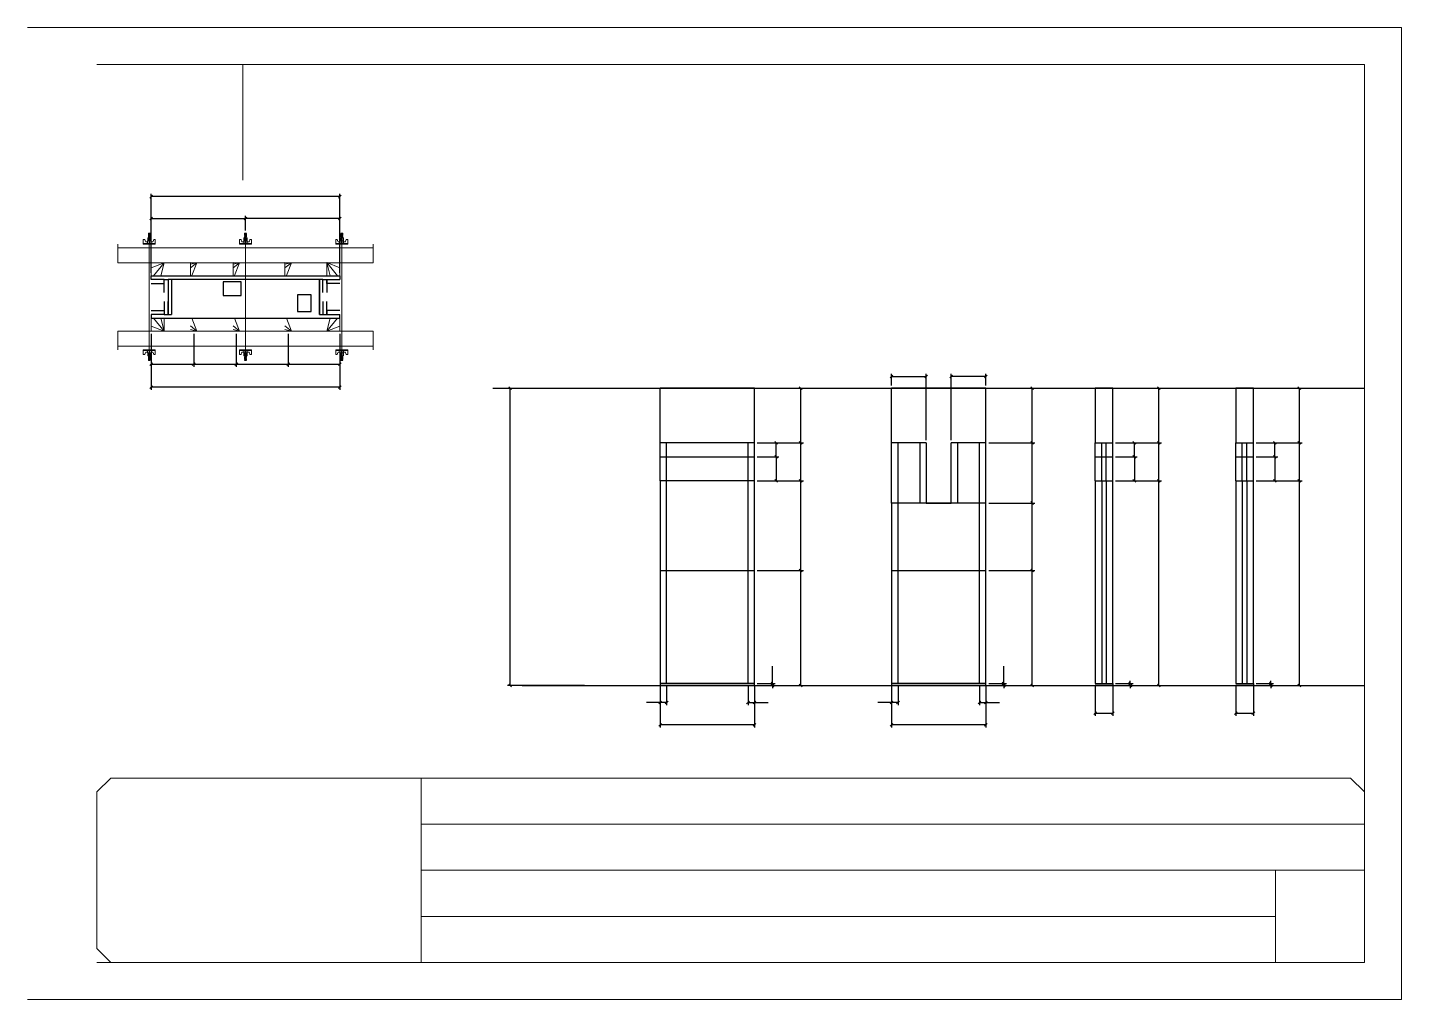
# Model space of a CAD drawing. Header units: metres. Extents: x 5926 to 8996, y 9551 to 10601.
# Drawn here: x 7511 to 8996, y 9551 to 10601 of the extents above; entities that cross this region are included whole.
import ezdxf

# ---------------------------------------------------------------- set-up
doc = ezdxf.new("R2010")
doc.units = ezdxf.units.M
for name, color, linetype in [('CHAPA', 7, 'Continuous'), ('COTA', 7, 'Continuous'), ('Hachura', 7, 'Continuous'), ('Madeira', 7, 'Continuous'), ('NIVEL 2° PAV.', 7, 'Continuous'), ('Nível', 7, 'Continuous'), ('Painéis', 7, 'Continuous'), ('Perfil Metálico', 7, 'Continuous'), ('SARR_2.2x7', 7, 'Continuous'), ('SARRAFO', 7, 'Continuous'), ('SARRAFO DE PRESSAO', 7, 'Continuous'), ('Texto Seção', 7, 'Continuous')]:
    doc.layers.add(name, color=color, linetype=linetype)

msp = doc.modelspace()

# ---------------------------------------------------------------- linework, layer by layer
at = {"layer": 'CHAPA', "color": 1, "lineweight": 25}
for points in [[(7644.9, 10329.3), (7644.9, 10333.3), (7848.9, 10333.3), (7848.9, 10329.3)], [(7644.9, 10329.3), (7644.9, 10333.3), (7848.9, 10333.3), (7848.9, 10329.3)], [(7666.9, 10329.3), (7663.3, 10329.3), (7663.3, 10291.3), (7666.9, 10291.3)], [(7666.9, 10329.3), (7663.3, 10329.3), (7663.3, 10291.3), (7666.9, 10291.3)], [(7830.5, 10329.3), (7826.9, 10329.3), (7826.9, 10291.3), (7830.5, 10291.3)], [(7830.5, 10329.3), (7826.9, 10329.3), (7826.9, 10291.3), (7830.5, 10291.3)], [(7644.9, 10291.3), (7644.9, 10287.3), (7848.9, 10287.3), (7848.9, 10291.3)], [(7644.9, 10291.3), (7644.9, 10287.3), (7848.9, 10287.3), (7848.9, 10291.3)]]:
    msp.add_lwpolyline(points, dxfattribs=at)
at = {"layer": 'COTA', "color": 0, "lineweight": 25}
for p, q in [((7646.4, 10420.2), (7643.4, 10417.2)), ((7847.4, 10417.2), (7850.4, 10420.2)), ((7646.4, 10396.6), (7643.4, 10393.6)), ((7748.4, 10396.6), (7745.4, 10393.6)), ((7745.4, 10393.6), (7748.4, 10396.6)), ((7847.4, 10393.6), (7850.4, 10396.6)), ((7646.4, 10239.2), (7643.4, 10236.2)), ((7689.4, 10236.2), (7692.4, 10239.2)), ((7692.4, 10239.2), (7689.4, 10236.2)), ((7735.4, 10236.2), (7738.4, 10239.2)), ((7738.4, 10239.2), (7735.4, 10236.2)), ((7791.4, 10236.2), (7794.4, 10239.2)), ((7794.4, 10239.2), (7791.4, 10236.2)), ((7847.4, 10236.2), (7850.4, 10239.2)), ((7646.4, 10214.3), (7643.4, 10211.3)), ((7847.4, 10211.3), (7850.4, 10214.3)), ((8348.4, 10210.2), (8345.4, 10213.2)), ((8598.5, 10210.2), (8595.5, 10213.2)), ((8735.4, 10210.2), (8732.4, 10213.2)), ((8887.3, 10210.2), (8884.3, 10213.2)), ((8345.4, 10154.2), (8348.4, 10151.2)), ((8595.5, 10154.2), (8598.5, 10151.2)), ((8732.4, 10154.2), (8735.4, 10151.2)), ((8884.3, 10154.2), (8887.3, 10151.2)), ((8348.4, 10110.2), (8345.4, 10113.2)), ((8735.4, 10110.2), (8732.4, 10113.2)), ((8887.3, 10110.2), (8884.3, 10113.2)), ((8598.5, 10086.2), (8595.5, 10089.2)), ((8345.4, 10016.2), (8348.4, 10013.2)), ((8348.4, 10013.2), (8345.4, 10016.2)), ((8595.5, 10016.2), (8598.5, 10013.2)), ((8598.5, 10013.2), (8595.5, 10016.2)), ((8314.8, 9894.2), (8317.8, 9891.2)), ((8317.8, 9889.2), (8314.8, 9892.2)), ((8345.4, 9892.2), (8348.4, 9889.2)), ((8564.8, 9894.2), (8567.8, 9891.2)), ((8567.8, 9889.2), (8564.8, 9892.2)), ((8595.5, 9892.2), (8598.5, 9889.2)), ((8701.6, 9894.2), (8704.6, 9891.2)), ((8704.6, 9889.2), (8701.6, 9892.2)), ((8732.4, 9892.2), (8735.4, 9889.2)), ((8853.5, 9894.2), (8856.5, 9891.2)), ((8856.5, 9889.2), (8853.5, 9892.2)), ((8884.3, 9892.2), (8887.3, 9889.2)), ((8196.5, 9873.7), (8193.5, 9870.7)), ((8200.5, 9870.7), (8203.5, 9873.7)), ((8291.5, 9873.7), (8288.5, 9870.7)), ((8295.5, 9870.7), (8298.5, 9873.7)), ((8446.6, 9873.7), (8443.6, 9870.7)), ((8450.6, 9870.7), (8453.6, 9873.7)), ((8541.6, 9873.7), (8538.6, 9870.7)), ((8545.6, 9870.7), (8548.6, 9873.7)), ((8666.7, 9862.3), (8663.7, 9859.3)), ((8682.7, 9859.3), (8685.7, 9862.3)), ((8818.6, 9862.3), (8815.6, 9859.3)), ((8834.6, 9859.3), (8837.6, 9862.3)), ((8196.5, 9849.6), (8193.5, 9846.6)), ((8295.5, 9846.6), (8298.5, 9849.6)), ((8446.6, 9849.6), (8443.6, 9846.6)), ((8545.6, 9846.6), (8548.6, 9849.6))]:
    msp.add_line(p, q, dxfattribs=at)
at = {"layer": 'COTA', "color": 241, "lineweight": 25}
for p, q in [((7644.9, 10336.3), (7644.9, 10421.7)), ((7848.9, 10418.7), (7644.9, 10418.7)), ((7848.9, 10336.3), (7848.9, 10421.7)), ((7644.9, 10370.3), (7644.9, 10398.1)), ((7644.9, 10395.1), (7746.9, 10395.1)), ((7746.9, 10382.1), (7746.9, 10398.1)), ((7746.9, 10382.1), (7746.9, 10398.1)), ((7848.9, 10395.1), (7746.9, 10395.1)), ((7848.9, 10370.3), (7848.9, 10398.1)), ((7644.9, 10270.3), (7644.9, 10209.8)), ((7644.9, 10270.3), (7644.9, 10234.7)), ((7690.9, 10270.3), (7690.9, 10234.7)), ((7690.9, 10270.3), (7690.9, 10234.7)), ((7736.9, 10270.3), (7736.9, 10234.7)), ((7736.9, 10270.3), (7736.9, 10234.7)), ((7792.9, 10270.3), (7792.9, 10234.7)), ((7792.9, 10270.3), (7792.9, 10234.7)), ((7848.9, 10270.3), (7848.9, 10209.8)), ((7848.9, 10270.3), (7848.9, 10234.7)), ((7644.9, 10237.7), (7690.9, 10237.7)), ((7690.9, 10237.7), (7736.9, 10237.7)), ((7736.9, 10237.7), (7792.9, 10237.7)), ((7792.9, 10237.7), (7848.9, 10237.7)), ((7848.9, 10212.8), (7644.9, 10212.8)), ((8297, 10211.7), (8195, 10211.7)), ((8195, 10111.7), (8195, 10211.7)), ((8297, 10111.7), (8297, 10211.7)), ((8547.1, 10211.7), (8445.1, 10211.7)), ((8445.1, 10152.7), (8445.1, 10211.7)), ((8547.1, 10152.7), (8547.1, 10211.7))]:
    msp.add_line(p, q, dxfattribs=at)
at = {"layer": 'COTA', "color": 180, "lineweight": 25}
for p, q in [((7742, 10326.8), (7722.7, 10326.8)), ((7722.7, 10326.8), (7722.7, 10311.8)), ((7742, 10311.8), (7742, 10326.8)), ((7722.7, 10311.8), (7742, 10311.8)), ((7817.9, 10312.5), (7802.9, 10312.5)), ((7802.9, 10312.5), (7802.9, 10294.5)), ((7817.9, 10294.5), (7817.9, 10312.5)), ((7802.9, 10294.5), (7817.9, 10294.5))]:
    msp.add_line(p, q, dxfattribs=at)
at = {"layer": 'COTA', "color": 4, "lineweight": 25}
for p, q in [((8300, 10211.7), (8349.9, 10211.7)), ((8346.9, 10152.7), (8346.9, 10211.7)), ((8550.1, 10211.7), (8600, 10211.7)), ((8597, 10152.7), (8597, 10211.7)), ((8687.2, 10211.7), (8736.9, 10211.7)), ((8733.9, 10152.7), (8733.9, 10211.7)), ((8839.1, 10211.7), (8888.8, 10211.7)), ((8885.8, 10152.7), (8885.8, 10211.7)), ((8300, 10152.7), (8349.9, 10152.7)), ((8550.1, 10152.7), (8600, 10152.7)), ((8687.2, 10152.7), (8736.9, 10152.7)), ((8839.1, 10152.7), (8888.8, 10152.7)), ((8300, 10111.7), (8349.9, 10111.7)), ((8346.9, 10014.7), (8346.9, 10111.7)), ((8687.2, 10111.7), (8736.9, 10111.7)), ((8733.9, 9890.7), (8733.9, 10111.7)), ((8839.1, 10111.7), (8888.8, 10111.7)), ((8885.8, 9890.7), (8885.8, 10111.7)), ((8550.1, 10087.7), (8600, 10087.7)), ((8597, 10014.7), (8597, 10087.7)), ((8300, 10014.7), (8349.9, 10014.7)), ((8300, 10014.7), (8349.9, 10014.7)), ((8346.9, 9890.7), (8346.9, 10014.7)), ((8550.1, 10014.7), (8600, 10014.7)), ((8550.1, 10014.7), (8600, 10014.7)), ((8597, 9890.7), (8597, 10014.7)), ((8316.3, 9892.7), (8316.3, 9911.5)), ((8566.3, 9892.7), (8566.3, 9911.5)), ((8300, 9892.7), (8319.3, 9892.7)), ((8300, 9890.7), (8319.3, 9890.7)), ((8300, 9890.7), (8349.9, 9890.7)), ((8316.3, 9890.7), (8316.3, 9892.7)), ((8316.3, 9890.7), (8316.3, 9887.7)), ((8550.1, 9892.7), (8569.3, 9892.7)), ((8550.1, 9890.7), (8569.3, 9890.7)), ((8550.1, 9890.7), (8600, 9890.7)), ((8566.3, 9890.7), (8566.3, 9892.7)), ((8566.3, 9890.7), (8566.3, 9887.7)), ((8687.2, 9892.7), (8706.1, 9892.7)), ((8687.2, 9890.7), (8706.1, 9890.7)), ((8687.2, 9890.7), (8736.9, 9890.7)), ((8703.1, 9892.7), (8703.1, 9895.7)), ((8703.1, 9890.7), (8703.1, 9892.7)), ((8703.1, 9890.7), (8703.1, 9887.7)), ((8839.1, 9892.7), (8858, 9892.7)), ((8839.1, 9890.7), (8858, 9890.7)), ((8839.1, 9890.7), (8888.8, 9890.7)), ((8855, 9892.7), (8855, 9895.7)), ((8855, 9890.7), (8855, 9892.7)), ((8855, 9890.7), (8855, 9887.7)), ((8195, 9889.7), (8195, 9845.1)), ((8195, 9887.7), (8195, 9869.2)), ((8202, 9889.7), (8202, 9869.2)), ((8290, 9889.7), (8290, 9869.2)), ((8297, 9889.7), (8297, 9845.1)), ((8297, 9887.7), (8297, 9869.2)), ((8445.1, 9889.7), (8445.1, 9845.1)), ((8445.1, 9887.7), (8445.1, 9869.2)), ((8452.1, 9889.7), (8452.1, 9869.2)), ((8540.1, 9889.7), (8540.1, 9869.2)), ((8547.1, 9889.7), (8547.1, 9845.1)), ((8547.1, 9887.7), (8547.1, 9869.2)), ((8665.2, 9889.7), (8665.2, 9857.8)), ((8684.2, 9889.7), (8684.2, 9857.8)), ((8817.1, 9889.7), (8817.1, 9857.8)), ((8836.1, 9889.7), (8836.1, 9857.8)), ((8195, 9872.2), (8180.3, 9872.2)), ((8202, 9872.2), (8195, 9872.2)), ((8290, 9872.2), (8297, 9872.2)), ((8297, 9872.2), (8311.8, 9872.2)), ((8445.1, 9872.2), (8430.3, 9872.2)), ((8452.1, 9872.2), (8445.1, 9872.2)), ((8540.1, 9872.2), (8547.1, 9872.2)), ((8547.1, 9872.2), (8561.8, 9872.2)), ((8665.2, 9860.8), (8684.2, 9860.8)), ((8817.1, 9860.8), (8836.1, 9860.8)), ((8297, 9848.1), (8195, 9848.1)), ((8547.1, 9848.1), (8445.1, 9848.1))]:
    msp.add_line(p, q, dxfattribs=at)
at = {"layer": 'COTA', "color": 241, "lineweight": 25}
for points in [[(8684.2, 10152.7), (8684.2, 10211.7), (8665.2, 10211.7), (8665.2, 10152.7)], [(8836.1, 10152.7), (8836.1, 10211.7), (8817.1, 10211.7), (8817.1, 10152.7)]]:
    msp.add_lwpolyline(points, dxfattribs=at)
at = {"layer": 'Hachura', "color": 0, "lineweight": 9}
for p, q in [((7636.4, 10367.3), (7636.4, 10372.5)), ((7636.4, 10372.5), (7638.1, 10372.5)), ((7636.4, 10368.2), (7649.3, 10368.2)), ((7636.4, 10368.2), (7641.6, 10368.2)), ((7649.3, 10367.3), (7636.4, 10367.3)), ((7636.6, 10368.3), (7636.6, 10367.3)), ((7636.8, 10368.3), (7636.8, 10367.3)), ((7637.1, 10368.3), (7637.1, 10367.3)), ((7637.6, 10368.3), (7637.6, 10367.3)), ((7638.1, 10372.5), (7638.7, 10370.3)), ((7638.4, 10368.3), (7638.4, 10367.3)), ((7639, 10370), (7641, 10370)), ((7639.9, 10368.3), (7639.9, 10367.3)), ((7648.4, 10367.3), (7640.6, 10367.3)), ((7641, 10370.8), (7644.8, 10370.8)), ((7641, 10368.2), (7641, 10370.8)), ((7642.9, 10368.2), (7641, 10368.2)), ((7644.6, 10374), (7641.2, 10374)), ((7644.6, 10374), (7641.2, 10374)), ((7641.2, 10374), (7641.2, 10370.8)), ((7641.6, 10368.2), (7642.2, 10368.2)), ((7641.8, 10378.4), (7644, 10377.3)), ((7643.9, 10377.1), (7641.8, 10378.2)), ((7641.8, 10377.2), (7644, 10376.2)), ((7643.9, 10375.9), (7641.8, 10377)), ((7641.8, 10376.1), (7644, 10375)), ((7643.9, 10374.8), (7641.8, 10375.8)), ((7643, 10374), (7641.8, 10374.7)), ((7641.9, 10378.8), (7642.2, 10379.1)), ((7641.9, 10378.5), (7641.9, 10378.8)), ((7643.8, 10378.8), (7641.9, 10378.8)), ((7641.9, 10378.5), (7643.8, 10377.5)), ((7641.9, 10378.5), (7643.8, 10377.5)), ((7641.9, 10377.3), (7641.9, 10378)), ((7643.8, 10377), (7641.9, 10378)), ((7641.9, 10377.3), (7643.8, 10376.4)), ((7641.9, 10376.2), (7641.9, 10376.8)), ((7643.8, 10375.8), (7641.9, 10376.8)), ((7641.9, 10376.6), (7641.9, 10376.8)), ((7641.9, 10376.2), (7643.8, 10375.2)), ((7641.9, 10375), (7641.9, 10375.7)), ((7643.8, 10374.7), (7641.9, 10375.7)), ((7641.9, 10375), (7643.8, 10374)), ((7642.8, 10374), (7641.9, 10374.5)), ((7641.9, 10374), (7641.9, 10374.5)), ((7641.9, 10367.9), (7641.9, 10368.1)), ((7641.9, 10367.5), (7641.9, 10367.9)), ((7642.2, 10379.1), (7643.5, 10379.1)), ((7642.2, 10374), (7642.2, 10370.8)), ((7643.8, 10378.2), (7642.5, 10378.8)), ((7642.6, 10368.2), (7642.6, 10370.2)), ((7643.9, 10378.3), (7642.8, 10378.8)), ((7642.9, 10368.2), (7642.9, 10367.3)), ((7643.1, 10370.2), (7643.1, 10368.2)), ((7643.3, 10378.8), (7644, 10378.5)), ((7643.8, 10378.8), (7643.5, 10379.1)), ((7643.5, 10378.8), (7643.8, 10378.7)), ((7643.8, 10378.2), (7643.8, 10377.5)), ((7643.8, 10376.4), (7643.8, 10377)), ((7643.8, 10375.6), (7643.8, 10375.8)), ((7643.8, 10375.6), (7643.8, 10375.2)), ((7643.8, 10374.7), (7643.8, 10374)), ((7643.8, 10374), (7643.8, 10370.8)), ((7643.9, 10368.1), (7643.9, 10367.7)), ((7644.6, 10370.8), (7644.6, 10374)), ((7644.8, 10370.8), (7644.6, 10370.8)), ((7644.8, 10370.8), (7644.6, 10370.8)), ((7644.8, 10370.8), (7644.8, 10368.2)), ((7646.8, 10370), (7644.8, 10370)), ((7645.9, 10368.3), (7645.9, 10367.3)), ((7647.7, 10372.5), (7647.1, 10370.3)), ((7647.4, 10368.3), (7647.4, 10367.3)), ((7649.3, 10372.5), (7647.7, 10372.5)), ((7648.2, 10368.3), (7648.2, 10367.3)), ((7648.7, 10368.3), (7648.7, 10367.3)), ((7649, 10368.3), (7649, 10367.3)), ((7649.2, 10368.3), (7649.2, 10367.3)), ((7649.3, 10368.2), (7649.3, 10372.5)), ((7649.3, 10368.2), (7649.3, 10367.3)), ((7740.4, 10367.3), (7740.4, 10372.5)), ((7740.4, 10372.5), (7742.1, 10372.5)), ((7740.4, 10368.2), (7753.3, 10368.2)), ((7740.4, 10368.2), (7745.6, 10368.2)), ((7753.3, 10367.3), (7740.4, 10367.3)), ((7740.6, 10368.3), (7740.6, 10367.3)), ((7740.8, 10368.3), (7740.8, 10367.3)), ((7741.1, 10368.3), (7741.1, 10367.3)), ((7741.6, 10368.3), (7741.6, 10367.3)), ((7742.1, 10372.5), (7742.7, 10370.3)), ((7742.4, 10368.3), (7742.4, 10367.3)), ((7743, 10370), (7745, 10370)), ((7743.9, 10368.3), (7743.9, 10367.3)), ((7752.4, 10367.3), (7744.6, 10367.3)), ((7745, 10370.8), (7748.8, 10370.8)), ((7745, 10368.2), (7745, 10370.8)), ((7746.9, 10368.2), (7745, 10368.2)), ((7748.6, 10374), (7745.2, 10374)), ((7748.6, 10374), (7745.2, 10374)), ((7745.2, 10374), (7745.2, 10370.8)), ((7745.6, 10368.2), (7746.2, 10368.2)), ((7745.8, 10378.4), (7748, 10377.3)), ((7747.9, 10377.1), (7745.8, 10378.2)), ((7745.8, 10377.2), (7748, 10376.2)), ((7747.9, 10375.9), (7745.8, 10377)), ((7745.8, 10376.1), (7748, 10375)), ((7747.9, 10374.8), (7745.8, 10375.8)), ((7747, 10374), (7745.8, 10374.7)), ((7745.9, 10378.8), (7746.2, 10379.1)), ((7745.9, 10378.5), (7745.9, 10378.8)), ((7747.8, 10378.8), (7745.9, 10378.8)), ((7745.9, 10378.5), (7747.8, 10377.5)), ((7745.9, 10378.5), (7747.8, 10377.5)), ((7745.9, 10377.3), (7745.9, 10378)), ((7747.8, 10377), (7745.9, 10378)), ((7745.9, 10377.3), (7747.8, 10376.4)), ((7745.9, 10376.2), (7745.9, 10376.8)), ((7747.8, 10375.8), (7745.9, 10376.8)), ((7745.9, 10376.6), (7745.9, 10376.8)), ((7745.9, 10376.2), (7747.8, 10375.2)), ((7745.9, 10375), (7745.9, 10375.7)), ((7747.8, 10374.7), (7745.9, 10375.7)), ((7745.9, 10375), (7747.8, 10374)), ((7746.8, 10374), (7745.9, 10374.5)), ((7745.9, 10374), (7745.9, 10374.5)), ((7745.9, 10367.9), (7745.9, 10368.1)), ((7745.9, 10367.5), (7745.9, 10367.9)), ((7746.2, 10379.1), (7747.5, 10379.1)), ((7746.2, 10374), (7746.2, 10370.8)), ((7747.8, 10378.2), (7746.5, 10378.8)), ((7746.6, 10368.2), (7746.6, 10370.2)), ((7747.9, 10378.3), (7746.8, 10378.8)), ((7746.9, 10368.2), (7746.9, 10367.3)), ((7747.1, 10370.2), (7747.1, 10368.2)), ((7747.3, 10378.8), (7748, 10378.5)), ((7747.8, 10378.8), (7747.5, 10379.1)), ((7747.5, 10378.8), (7747.8, 10378.7)), ((7747.8, 10378.2), (7747.8, 10377.5)), ((7747.8, 10376.4), (7747.8, 10377)), ((7747.8, 10375.6), (7747.8, 10375.8)), ((7747.8, 10375.6), (7747.8, 10375.2)), ((7747.8, 10374.7), (7747.8, 10374)), ((7747.8, 10374), (7747.8, 10370.8)), ((7747.9, 10368.1), (7747.9, 10367.7)), ((7748.6, 10370.8), (7748.6, 10374)), ((7748.8, 10370.8), (7748.6, 10370.8)), ((7748.8, 10370.8), (7748.6, 10370.8)), ((7748.8, 10370.8), (7748.8, 10368.2)), ((7750.8, 10370), (7748.8, 10370)), ((7749.9, 10368.3), (7749.9, 10367.3)), ((7751.7, 10372.5), (7751.1, 10370.3)), ((7751.4, 10368.3), (7751.4, 10367.3)), ((7753.3, 10372.5), (7751.7, 10372.5)), ((7752.2, 10368.3), (7752.2, 10367.3)), ((7752.7, 10368.3), (7752.7, 10367.3)), ((7753, 10368.3), (7753, 10367.3)), ((7753.2, 10368.3), (7753.2, 10367.3)), ((7753.3, 10368.2), (7753.3, 10372.5)), ((7753.3, 10368.2), (7753.3, 10367.3)), ((7844.4, 10368.2), (7844.4, 10372.5)), ((7844.4, 10372.5), (7846.1, 10372.5)), ((7857.3, 10368.2), (7844.4, 10368.2)), ((7844.4, 10368.2), (7844.4, 10367.3)), ((7844.4, 10367.3), (7857.3, 10367.3)), ((7844.6, 10368.3), (7844.6, 10367.3)), ((7844.8, 10368.3), (7844.8, 10367.3)), ((7845.1, 10368.3), (7845.1, 10367.3)), ((7845.4, 10367.3), (7853.2, 10367.3)), ((7845.6, 10368.3), (7845.6, 10367.3)), ((7846.1, 10372.5), (7846.7, 10370.3)), ((7846.4, 10368.3), (7846.4, 10367.3)), ((7847, 10370), (7849, 10370)), ((7847.9, 10368.3), (7847.9, 10367.3)), ((7852.8, 10370.8), (7849, 10370.8)), ((7849, 10370.8), (7849, 10368.2)), ((7849, 10370.8), (7849.2, 10370.8)), ((7849, 10370.8), (7849.2, 10370.8)), ((7849.2, 10374), (7852.6, 10374)), ((7849.2, 10374), (7852.6, 10374)), ((7849.2, 10370.8), (7849.2, 10374)), ((7850.5, 10378.8), (7849.8, 10378.5)), ((7852, 10378.4), (7849.8, 10377.3)), ((7852, 10377.2), (7849.8, 10376.2)), ((7852, 10376.1), (7849.8, 10375)), ((7849.9, 10378.3), (7851, 10378.8)), ((7849.9, 10377.1), (7852, 10378.2)), ((7849.9, 10375.9), (7852, 10377)), ((7849.9, 10374.8), (7852, 10375.8)), ((7849.9, 10368.1), (7849.9, 10367.7)), ((7850, 10378.8), (7850.3, 10379.1)), ((7850.3, 10378.8), (7850, 10378.7)), ((7850, 10378.2), (7851.3, 10378.8)), ((7850, 10378.8), (7851.9, 10378.8)), ((7851.9, 10378.5), (7850, 10377.5)), ((7851.9, 10378.5), (7850, 10377.5)), ((7850, 10378.2), (7850, 10377.5)), ((7850, 10377), (7851.9, 10378)), ((7851.9, 10377.3), (7850, 10376.4)), ((7850, 10376.4), (7850, 10377)), ((7850, 10375.8), (7851.9, 10376.8)), ((7851.9, 10376.2), (7850, 10375.2)), ((7850, 10375.6), (7850, 10375.8)), ((7850, 10374.7), (7851.9, 10375.7)), ((7850, 10375.6), (7850, 10375.2)), ((7851.9, 10375), (7850, 10374)), ((7850, 10374.7), (7850, 10374)), ((7850, 10374), (7850, 10370.8)), ((7851.6, 10379.1), (7850.3, 10379.1)), ((7850.7, 10370.2), (7850.7, 10368.2)), ((7850.8, 10374), (7852, 10374.7)), ((7850.9, 10368.2), (7852.8, 10368.2)), ((7850.9, 10368.2), (7850.9, 10367.3)), ((7851, 10374), (7851.9, 10374.5)), ((7851.2, 10368.2), (7851.2, 10370.2)), ((7851.5, 10374), (7851.5, 10370.8)), ((7852.2, 10368.2), (7851.5, 10368.2)), ((7851.9, 10378.8), (7851.6, 10379.1)), ((7851.9, 10378.5), (7851.9, 10378.8)), ((7851.9, 10377.3), (7851.9, 10378)), ((7851.9, 10376.2), (7851.9, 10376.8)), ((7851.9, 10376.6), (7851.9, 10376.8)), ((7851.9, 10375), (7851.9, 10375.7)), ((7851.9, 10374), (7851.9, 10374.5)), ((7851.9, 10367.9), (7851.9, 10368.1)), ((7851.9, 10367.5), (7851.9, 10367.9)), ((7857.3, 10368.2), (7852.2, 10368.2)), ((7852.6, 10374), (7852.6, 10370.8)), ((7852.8, 10368.2), (7852.8, 10370.8)), ((7854.8, 10370), (7852.8, 10370)), ((7853.9, 10368.3), (7853.9, 10367.3)), ((7855.7, 10372.5), (7855.1, 10370.3)), ((7855.4, 10368.3), (7855.4, 10367.3)), ((7857.3, 10372.5), (7855.7, 10372.5)), ((7856.2, 10368.3), (7856.2, 10367.3)), ((7856.7, 10368.3), (7856.7, 10367.3)), ((7857, 10368.3), (7857, 10367.3)), ((7857.2, 10368.3), (7857.2, 10367.3)), ((7857.3, 10367.3), (7857.3, 10372.5)), ((7649.3, 10253.3), (7636.4, 10253.3)), ((7636.4, 10253.3), (7636.4, 10248.2)), ((7636.4, 10252.4), (7649.3, 10252.4)), ((7636.4, 10252.4), (7641.6, 10252.4)), ((7636.4, 10248.2), (7638.1, 10248.2)), ((7636.6, 10252.4), (7636.6, 10253.3)), ((7636.8, 10252.4), (7636.8, 10253.3)), ((7637.1, 10252.4), (7637.1, 10253.3)), ((7637.6, 10252.4), (7637.6, 10253.3)), ((7638.1, 10248.2), (7638.7, 10250.4)), ((7638.4, 10252.4), (7638.4, 10253.3)), ((7639, 10250.6), (7641, 10250.6)), ((7639.9, 10252.4), (7639.9, 10253.3)), ((7648.4, 10253.3), (7640.6, 10253.3)), ((7642.9, 10252.4), (7641, 10252.4)), ((7641, 10252.4), (7641, 10249.9)), ((7641, 10249.9), (7644.8, 10249.9)), ((7641.2, 10246.6), (7641.2, 10249.9)), ((7644.6, 10246.7), (7641.2, 10246.7)), ((7644.6, 10246.6), (7641.2, 10246.6)), ((7641.6, 10252.4), (7642.2, 10252.4)), ((7643, 10246.6), (7641.8, 10246)), ((7641.9, 10253.2), (7641.9, 10252.8)), ((7641.9, 10252.8), (7641.9, 10252.5)), ((7641.9, 10245.7), (7643.8, 10246.6)), ((7642.8, 10246.6), (7641.9, 10246.2)), ((7641.9, 10246.6), (7641.9, 10246.2)), ((7642.2, 10246.6), (7642.2, 10249.9)), ((7642.6, 10252.4), (7642.6, 10250.4)), ((7642.9, 10252.4), (7642.9, 10253.3)), ((7643.1, 10250.4), (7643.1, 10252.4)), ((7643.8, 10246.6), (7643.8, 10249.9)), ((7643.8, 10246), (7643.8, 10246.6)), ((7643.9, 10252.6), (7643.9, 10253)), ((7644.6, 10249.9), (7644.6, 10246.6)), ((7644.8, 10249.9), (7644.6, 10249.9)), ((7644.8, 10249.9), (7644.6, 10249.9)), ((7644.8, 10249.9), (7644.8, 10252.4)), ((7646.8, 10250.6), (7644.8, 10250.6)), ((7645.9, 10252.4), (7645.9, 10253.3)), ((7647.7, 10248.2), (7647.1, 10250.4)), ((7647.4, 10252.4), (7647.4, 10253.3)), ((7649.3, 10248.2), (7647.7, 10248.2)), ((7648.2, 10252.4), (7648.2, 10253.3)), ((7648.7, 10252.4), (7648.7, 10253.3)), ((7649, 10252.4), (7649, 10253.3)), ((7649.2, 10252.4), (7649.2, 10253.3)), ((7649.3, 10252.4), (7649.3, 10253.3)), ((7649.3, 10252.4), (7649.3, 10248.2)), ((7753.3, 10253.3), (7740.4, 10253.3)), ((7740.4, 10253.3), (7740.4, 10248.2)), ((7740.4, 10252.4), (7753.3, 10252.4)), ((7740.4, 10252.4), (7745.6, 10252.4)), ((7740.4, 10248.2), (7742.1, 10248.2)), ((7740.6, 10252.4), (7740.6, 10253.3)), ((7740.8, 10252.4), (7740.8, 10253.3)), ((7741.1, 10252.4), (7741.1, 10253.3)), ((7741.6, 10252.4), (7741.6, 10253.3)), ((7742.1, 10248.2), (7742.7, 10250.4)), ((7742.4, 10252.4), (7742.4, 10253.3)), ((7743, 10250.6), (7745, 10250.6)), ((7743.9, 10252.4), (7743.9, 10253.3)), ((7752.4, 10253.3), (7744.6, 10253.3)), ((7746.9, 10252.4), (7745, 10252.4)), ((7745, 10252.4), (7745, 10249.9)), ((7745, 10249.9), (7748.8, 10249.9)), ((7745.2, 10246.6), (7745.2, 10249.9)), ((7748.6, 10246.7), (7745.2, 10246.7)), ((7748.6, 10246.6), (7745.2, 10246.6)), ((7745.6, 10252.4), (7746.2, 10252.4)), ((7747, 10246.6), (7745.8, 10246)), ((7745.9, 10253.2), (7745.9, 10252.8)), ((7745.9, 10252.8), (7745.9, 10252.5)), ((7745.9, 10245.7), (7747.8, 10246.6)), ((7746.8, 10246.6), (7745.9, 10246.2)), ((7745.9, 10246.6), (7745.9, 10246.2)), ((7746.2, 10246.6), (7746.2, 10249.9)), ((7746.6, 10252.4), (7746.6, 10250.4)), ((7746.9, 10252.4), (7746.9, 10253.3)), ((7747.1, 10250.4), (7747.1, 10252.4)), ((7747.8, 10246.6), (7747.8, 10249.9)), ((7747.8, 10246), (7747.8, 10246.6)), ((7747.9, 10252.6), (7747.9, 10253)), ((7748.6, 10249.9), (7748.6, 10246.6)), ((7748.8, 10249.9), (7748.6, 10249.9)), ((7748.8, 10249.9), (7748.6, 10249.9)), ((7748.8, 10249.9), (7748.8, 10252.4)), ((7750.8, 10250.6), (7748.8, 10250.6)), ((7749.9, 10252.4), (7749.9, 10253.3)), ((7751.7, 10248.2), (7751.1, 10250.4)), ((7751.4, 10252.4), (7751.4, 10253.3)), ((7753.3, 10248.2), (7751.7, 10248.2)), ((7752.2, 10252.4), (7752.2, 10253.3)), ((7752.7, 10252.4), (7752.7, 10253.3)), ((7753, 10252.4), (7753, 10253.3)), ((7753.2, 10252.4), (7753.2, 10253.3)), ((7753.3, 10252.4), (7753.3, 10253.3)), ((7753.3, 10252.4), (7753.3, 10248.2)), ((7844.4, 10253.3), (7857.3, 10253.3)), ((7844.4, 10252.4), (7844.4, 10253.3)), ((7857.3, 10252.4), (7844.4, 10252.4)), ((7844.4, 10252.4), (7844.4, 10248.2)), ((7844.4, 10248.2), (7846.1, 10248.2)), ((7844.6, 10252.4), (7844.6, 10253.3)), ((7844.8, 10252.4), (7844.8, 10253.3)), ((7845.1, 10252.4), (7845.1, 10253.3)), ((7845.4, 10253.3), (7853.2, 10253.3)), ((7845.6, 10252.4), (7845.6, 10253.3)), ((7846.1, 10248.2), (7846.7, 10250.4)), ((7846.4, 10252.4), (7846.4, 10253.3)), ((7847, 10250.6), (7849, 10250.6)), ((7847.9, 10252.4), (7847.9, 10253.3)), ((7849, 10249.9), (7849, 10252.4)), ((7852.8, 10249.9), (7849, 10249.9)), ((7849, 10249.9), (7849.2, 10249.9)), ((7849, 10249.9), (7849.2, 10249.9)), ((7849.2, 10249.9), (7849.2, 10246.6)), ((7849.2, 10246.7), (7852.6, 10246.7)), ((7849.2, 10246.6), (7852.6, 10246.6)), ((7849.9, 10252.6), (7849.9, 10253)), ((7850, 10246.6), (7850, 10249.9)), ((7850, 10246), (7850, 10246.6)), ((7851.9, 10245.7), (7850, 10246.6)), ((7850.7, 10250.4), (7850.7, 10252.4)), ((7850.8, 10246.6), (7852, 10246)), ((7850.9, 10252.4), (7850.9, 10253.3)), ((7850.9, 10252.4), (7852.8, 10252.4)), ((7851, 10246.6), (7851.9, 10246.2)), ((7851.2, 10252.4), (7851.2, 10250.4)), ((7852.2, 10252.4), (7851.5, 10252.4)), ((7851.5, 10246.6), (7851.5, 10249.9)), ((7851.9, 10253.2), (7851.9, 10252.8)), ((7851.9, 10252.8), (7851.9, 10252.5)), ((7851.9, 10246.6), (7851.9, 10246.2)), ((7857.3, 10252.4), (7852.2, 10252.4)), ((7852.6, 10246.6), (7852.6, 10249.9)), ((7852.8, 10252.4), (7852.8, 10249.9)), ((7854.8, 10250.6), (7852.8, 10250.6)), ((7853.9, 10252.4), (7853.9, 10253.3)), ((7855.7, 10248.2), (7855.1, 10250.4)), ((7855.4, 10252.4), (7855.4, 10253.3)), ((7857.3, 10248.2), (7855.7, 10248.2)), ((7856.2, 10252.4), (7856.2, 10253.3)), ((7856.7, 10252.4), (7856.7, 10253.3)), ((7857, 10252.4), (7857, 10253.3)), ((7857.2, 10252.4), (7857.2, 10253.3)), ((7857.3, 10253.3), (7857.3, 10248.2)), ((7643.9, 10245.9), (7641.8, 10244.8)), ((7641.8, 10244.6), (7644, 10245.7)), ((7643.9, 10244.7), (7641.8, 10243.7)), ((7641.8, 10243.4), (7644, 10244.5)), ((7643.9, 10243.6), (7641.8, 10242.5)), ((7641.8, 10242.3), (7644, 10243.4)), ((7643.8, 10246), (7641.9, 10245)), ((7641.9, 10245.7), (7641.9, 10245)), ((7641.9, 10244.5), (7643.8, 10245.5)), ((7643.8, 10244.8), (7641.9, 10243.9)), ((7641.9, 10244.5), (7641.9, 10243.9)), ((7641.9, 10243.3), (7643.8, 10244.3)), ((7641.9, 10244.1), (7641.9, 10243.9)), ((7643.8, 10243.7), (7641.9, 10242.7)), ((7641.9, 10243.3), (7641.9, 10242.7)), ((7641.9, 10242.2), (7643.8, 10243.1)), ((7641.9, 10242.2), (7643.8, 10243.1)), ((7641.9, 10242.2), (7641.9, 10241.9)), ((7641.9, 10241.9), (7642.2, 10241.5)), ((7643.8, 10241.9), (7641.9, 10241.9)), ((7642.2, 10241.5), (7643.5, 10241.5)), ((7643.8, 10242.5), (7642.5, 10241.9)), ((7643.9, 10242.4), (7642.8, 10241.9)), ((7643.3, 10241.9), (7644, 10242.2)), ((7643.5, 10241.9), (7643.8, 10242)), ((7643.8, 10241.9), (7643.5, 10241.5)), ((7643.8, 10245), (7643.8, 10245.5)), ((7643.8, 10245), (7643.8, 10244.8)), ((7643.8, 10244.3), (7643.8, 10243.7)), ((7643.8, 10242.5), (7643.8, 10243.1)), ((7747.9, 10245.9), (7745.8, 10244.8)), ((7745.8, 10244.6), (7748, 10245.7)), ((7747.9, 10244.7), (7745.8, 10243.7)), ((7745.8, 10243.4), (7748, 10244.5)), ((7747.9, 10243.6), (7745.8, 10242.5)), ((7745.8, 10242.3), (7748, 10243.4)), ((7747.8, 10246), (7745.9, 10245)), ((7745.9, 10245.7), (7745.9, 10245)), ((7745.9, 10244.5), (7747.8, 10245.5)), ((7747.8, 10244.8), (7745.9, 10243.9)), ((7745.9, 10244.5), (7745.9, 10243.9)), ((7745.9, 10243.3), (7747.8, 10244.3)), ((7745.9, 10244.1), (7745.9, 10243.9)), ((7747.8, 10243.7), (7745.9, 10242.7)), ((7745.9, 10243.3), (7745.9, 10242.7)), ((7745.9, 10242.2), (7747.8, 10243.1)), ((7745.9, 10242.2), (7747.8, 10243.1)), ((7745.9, 10242.2), (7745.9, 10241.9)), ((7745.9, 10241.9), (7746.2, 10241.5)), ((7747.8, 10241.9), (7745.9, 10241.9)), ((7746.2, 10241.5), (7747.5, 10241.5)), ((7747.8, 10242.5), (7746.5, 10241.9)), ((7747.9, 10242.4), (7746.8, 10241.9)), ((7747.3, 10241.9), (7748, 10242.2)), ((7747.5, 10241.9), (7747.8, 10242)), ((7747.8, 10241.9), (7747.5, 10241.5)), ((7747.8, 10245), (7747.8, 10245.5)), ((7747.8, 10245), (7747.8, 10244.8)), ((7747.8, 10244.3), (7747.8, 10243.7)), ((7747.8, 10242.5), (7747.8, 10243.1)), ((7852, 10244.6), (7849.8, 10245.7)), ((7852, 10243.4), (7849.8, 10244.5)), ((7852, 10242.3), (7849.8, 10243.4)), ((7850.5, 10241.9), (7849.8, 10242.2)), ((7849.9, 10245.9), (7852, 10244.8)), ((7849.9, 10244.7), (7852, 10243.7)), ((7849.9, 10243.6), (7852, 10242.5)), ((7849.9, 10242.4), (7851, 10241.9)), ((7850, 10246), (7851.9, 10245)), ((7850, 10245), (7850, 10245.5)), ((7851.9, 10244.5), (7850, 10245.5)), ((7850, 10245), (7850, 10244.8)), ((7850, 10244.8), (7851.9, 10243.9)), ((7850, 10244.3), (7850, 10243.7)), ((7851.9, 10243.3), (7850, 10244.3)), ((7850, 10243.7), (7851.9, 10242.7)), ((7851.9, 10242.2), (7850, 10243.1)), ((7850, 10242.5), (7850, 10243.1)), ((7851.9, 10242.2), (7850, 10243.1)), ((7850, 10242.5), (7851.3, 10241.9)), ((7850.3, 10241.9), (7850, 10242)), ((7850, 10241.9), (7850.3, 10241.5)), ((7850, 10241.9), (7851.9, 10241.9)), ((7851.6, 10241.5), (7850.3, 10241.5)), ((7851.9, 10241.9), (7851.6, 10241.5)), ((7851.9, 10245.7), (7851.9, 10245)), ((7851.9, 10244.5), (7851.9, 10243.9)), ((7851.9, 10244.1), (7851.9, 10243.9)), ((7851.9, 10243.3), (7851.9, 10242.7)), ((7851.9, 10242.2), (7851.9, 10241.9))]:
    msp.add_line(p, q, dxfattribs=at)
at = {"layer": 'Hachura', "color": 251, "lineweight": 9}
for p, q in [((7642.9, 10378.1), (7642.9, 10246.3)), ((7746.9, 10378.1), (7746.9, 10246.3)), ((7850.9, 10378.1), (7850.9, 10246.3))]:
    msp.add_line(p, q, dxfattribs=at)
at = {"layer": 'Madeira', "color": 126, "lineweight": 18}
for p, q in [((7658.9, 10347.3), (7644.9, 10341.9)), ((7658.9, 10347.3), (7647.4, 10333.3)), ((7658.9, 10347.3), (7655.4, 10333.3)), ((7694.4, 10347.3), (7687.4, 10341.6)), ((7694.4, 10347.3), (7687.4, 10345.6)), ((7694.4, 10347.3), (7689, 10333.4)), ((7740.4, 10347.3), (7733.4, 10341.6)), ((7740.4, 10347.3), (7733.4, 10345.6)), ((7740.4, 10347.3), (7735, 10333.4)), ((7796.4, 10347.3), (7789.4, 10341.6)), ((7796.4, 10347.3), (7789.4, 10345.6)), ((7796.4, 10347.3), (7791, 10333.4)), ((7834.9, 10347.4), (7846.4, 10333.3)), ((7834.9, 10347.4), (7838.4, 10333.3)), ((7834.9, 10347.4), (7848.9, 10341.9)), ((7658.9, 10273.3), (7644.9, 10278.8)), ((7658.9, 10273.3), (7647.4, 10287.3)), ((7658.9, 10273.3), (7655.4, 10287.3)), ((7694.4, 10273.3), (7687.4, 10279.1)), ((7694.4, 10273.3), (7689, 10287.3)), ((7740.4, 10273.3), (7733.4, 10279.1)), ((7740.4, 10273.3), (7735, 10287.3)), ((7796.4, 10273.3), (7789.4, 10279.1)), ((7796.4, 10273.3), (7791, 10287.3)), ((7834.9, 10273.3), (7846.4, 10287.3)), ((7834.9, 10273.3), (7838.4, 10287.3)), ((7834.9, 10273.3), (7848.9, 10278.8)), ((7694.4, 10273.3), (7687.4, 10275.1)), ((7740.4, 10273.3), (7733.4, 10275.1)), ((7796.4, 10273.3), (7789.4, 10275.1))]:
    msp.add_line(p, q, dxfattribs=at)
for points in [[(7848.9, 10347.3), (7848.9, 10333.3), (7644.9, 10333.3), (7644.9, 10347.3)], [(7694.4, 10347.3), (7687.4, 10347.4), (7687.4, 10333.4), (7694.4, 10333.3)], [(7740.4, 10347.3), (7733.4, 10347.4), (7733.4, 10333.4), (7740.4, 10333.3)], [(7796.4, 10347.3), (7789.4, 10347.4), (7789.4, 10333.4), (7796.4, 10333.3)], [(7834.9, 10347.4), (7834.9, 10333.4), (7848.9, 10333.3), (7848.9, 10347.3)], [(7848.9, 10273.3), (7848.9, 10287.3), (7644.9, 10287.3), (7644.9, 10273.3)], [(7658.9, 10273.3), (7658.9, 10287.3), (7644.9, 10287.3), (7644.9, 10273.3)]]:
    msp.add_lwpolyline(points, dxfattribs=at)
at = {"layer": 'NIVEL 2° PAV.', "color": 4, "lineweight": 25}
for p, q in [((8029.7, 10211.7), (8035.9, 10211.7)), ((8032.9, 9890.7), (8032.9, 10211.7)), ((8113.4, 9890.7), (8029.9, 9890.7))]:
    msp.add_line(p, q, dxfattribs=at)
at = {"layer": 'NIVEL 2° PAV.', "color": 0, "lineweight": 25}
for p, q in [((8034.4, 10210.2), (8031.4, 10213.2)), ((8031.4, 9892.2), (8034.4, 9889.2))]:
    msp.add_line(p, q, dxfattribs=at)
at = {"layer": 'Nível', "color": 4, "lineweight": 25}
for p, q in [((8014.2, 10211.7), (8956.2, 10211.7)), ((8046, 9890.7), (8956.2, 9890.7))]:
    msp.add_line(p, q, dxfattribs=at)
at = {"layer": 'Painéis', "color": 0, "lineweight": 25}
for p, q in [((8446.6, 10225.8), (8443.6, 10222.8)), ((8481.1, 10222.8), (8484.1, 10225.8)), ((8511.1, 10225.8), (8508.1, 10222.8)), ((8545.6, 10222.8), (8548.6, 10225.8)), ((8321.9, 10151.2), (8318.9, 10154.2)), ((8348.4, 10151.2), (8345.4, 10154.2)), ((8598.5, 10151.2), (8595.5, 10154.2)), ((8709, 10151.2), (8706, 10154.2)), ((8735.4, 10151.2), (8732.4, 10154.2)), ((8860.9, 10151.2), (8857.9, 10154.2)), ((8887.3, 10151.2), (8884.3, 10154.2)), ((8321.9, 10136.2), (8318.9, 10139.2)), ((8318.9, 10139.2), (8321.9, 10136.2)), ((8709, 10136.2), (8706, 10139.2)), ((8706, 10139.2), (8709, 10136.2)), ((8860.9, 10136.2), (8857.9, 10139.2)), ((8857.9, 10139.2), (8860.9, 10136.2)), ((8318.9, 10113.2), (8321.9, 10110.2)), ((8345.4, 10113.2), (8348.4, 10110.2)), ((8706, 10113.2), (8709, 10110.2)), ((8732.4, 10113.2), (8735.4, 10110.2)), ((8857.9, 10113.2), (8860.9, 10110.2)), ((8884.3, 10113.2), (8887.3, 10110.2)), ((8595.5, 10089.2), (8598.5, 10086.2))]:
    msp.add_line(p, q, dxfattribs=at)
at = {"layer": 'Painéis', "color": 4, "lineweight": 25}
for p, q in [((8445.1, 10214.7), (8445.1, 10227.3)), ((8445.1, 10224.3), (8482.6, 10224.3)), ((8482.6, 10155.7), (8482.6, 10227.3)), ((8509.6, 10155.7), (8509.6, 10227.3)), ((8547.1, 10224.3), (8509.6, 10224.3)), ((8547.1, 10214.7), (8547.1, 10227.3)), ((8300, 10152.7), (8349.9, 10152.7)), ((8300, 10152.7), (8323.4, 10152.7)), ((8320.4, 10137.7), (8320.4, 10152.7)), ((8346.9, 10111.7), (8346.9, 10152.7)), ((8550.1, 10152.7), (8600, 10152.7)), ((8597, 10087.7), (8597, 10152.7)), ((8687.2, 10152.7), (8736.9, 10152.7)), ((8687.2, 10152.7), (8710.5, 10152.7)), ((8707.5, 10137.7), (8707.5, 10152.7)), ((8733.9, 10111.7), (8733.9, 10152.7)), ((8839.1, 10152.7), (8888.8, 10152.7)), ((8839.1, 10152.7), (8862.4, 10152.7)), ((8859.4, 10137.7), (8859.4, 10152.7)), ((8885.8, 10111.7), (8885.8, 10152.7)), ((8300, 10137.7), (8323.4, 10137.7)), ((8300, 10137.7), (8323.4, 10137.7)), ((8320.4, 10137.7), (8320.4, 10111.7)), ((8687.2, 10137.7), (8710.5, 10137.7)), ((8687.2, 10137.7), (8710.5, 10137.7)), ((8707.5, 10137.7), (8707.5, 10111.7)), ((8839.1, 10137.7), (8862.4, 10137.7)), ((8839.1, 10137.7), (8862.4, 10137.7)), ((8859.4, 10137.7), (8859.4, 10111.7)), ((8300, 10111.7), (8349.9, 10111.7)), ((8300, 10111.7), (8323.4, 10111.7)), ((8687.2, 10111.7), (8736.9, 10111.7)), ((8687.2, 10111.7), (8710.5, 10111.7)), ((8839.1, 10111.7), (8888.8, 10111.7)), ((8839.1, 10111.7), (8862.4, 10111.7)), ((8550.1, 10087.7), (8600, 10087.7))]:
    msp.add_line(p, q, dxfattribs=at)
at = {"layer": 'Painéis', "color": 200, "lineweight": 25}
for p, q in [((8297, 10152.7), (8195, 10152.7)), ((8195, 10111.7), (8195, 10152.7)), ((8297, 10111.7), (8297, 10152.7)), ((8445.1, 10087.7), (8445.1, 10152.7)), ((8482.6, 10152.7), (8445.1, 10152.7)), ((8482.6, 10152.7), (8482.6, 10087.7)), ((8547.1, 10152.7), (8509.6, 10152.7)), ((8509.6, 10087.7), (8509.6, 10152.7)), ((8547.1, 10087.7), (8547.1, 10152.7)), ((8665.2, 10152.7), (8684.2, 10152.7)), ((8665.2, 10111.7), (8665.2, 10152.7)), ((8684.2, 10111.7), (8684.2, 10152.7)), ((8817.1, 10152.7), (8836.1, 10152.7)), ((8817.1, 10111.7), (8817.1, 10152.7)), ((8836.1, 10111.7), (8836.1, 10152.7)), ((8195, 10137.7), (8297, 10137.7)), ((8665.2, 10137.7), (8684.2, 10137.7)), ((8817.1, 10137.7), (8836.1, 10137.7)), ((8195, 10111.7), (8195, 9890.7)), ((8297, 10111.7), (8195, 10111.7)), ((8297, 10111.7), (8195, 10111.7)), ((8297, 9890.7), (8297, 10111.7)), ((8665.2, 10111.7), (8665.2, 9892.7)), ((8665.2, 10111.7), (8684.2, 10111.7)), ((8684.2, 9892.7), (8684.2, 10111.7)), ((8817.1, 10111.7), (8817.1, 9892.7)), ((8817.1, 10111.7), (8836.1, 10111.7)), ((8836.1, 9892.7), (8836.1, 10111.7)), ((8445.1, 10087.7), (8445.1, 9890.7)), ((8547.1, 10087.7), (8445.1, 10087.7)), ((8482.6, 10087.7), (8509.6, 10087.7)), ((8547.1, 9890.7), (8547.1, 10087.7)), ((8195, 10014.7), (8297, 10014.7)), ((8445.1, 10014.7), (8547.1, 10014.7)), ((8195, 9892.7), (8297, 9892.7)), ((8445.1, 9892.7), (8547.1, 9892.7)), ((8665.2, 9892.7), (8684.2, 9892.7)), ((8817.1, 9892.7), (8836.1, 9892.7))]:
    msp.add_line(p, q, dxfattribs=at)
for points in [[(7826.9, 10291.3), (7826.9, 10329.3), (7666.9, 10329.3), (7666.9, 10291.3)], [(8297, 9892.7), (8195, 9892.7), (8195, 9890.7), (8297, 9890.7)], [(8547.1, 9892.7), (8445.1, 9892.7), (8445.1, 9890.7), (8547.1, 9890.7)], [(8665.2, 9892.7), (8684.2, 9892.7), (8684.2, 9890.7), (8665.2, 9890.7)], [(8817.1, 9892.7), (8836.1, 9892.7), (8836.1, 9890.7), (8817.1, 9890.7)]]:
    msp.add_lwpolyline(points, dxfattribs=at)
at = {"layer": 'Perfil Metálico', "color": 224, "lineweight": 18}
for points in [[(7608.9, 10367.3), (7608.9, 10347.3), (7884.9, 10347.3), (7884.9, 10367.3)], [(7884.9, 10351.3), (7884.9, 10363.3), (7608.9, 10363.3), (7608.9, 10351.3)], [(7608.9, 10253.3), (7608.9, 10273.3), (7884.9, 10273.3), (7884.9, 10253.3)], [(7884.9, 10269.3), (7884.9, 10257.3), (7608.9, 10257.3), (7608.9, 10269.3)]]:
    msp.add_lwpolyline(points, dxfattribs=at)
at = {"layer": 'SARR_2.2x7', "color": 40, "lineweight": 25}
for p, q in [((8202, 10111.7), (8202, 10152.7)), ((8290, 10111.7), (8290, 10152.7)), ((8452.1, 10087.7), (8452.1, 10152.7)), ((8475.6, 10152.7), (8475.6, 10087.7)), ((8516.6, 10087.7), (8516.6, 10152.7)), ((8540.1, 10087.7), (8540.1, 10152.7)), ((8672.2, 10111.7), (8672.2, 10152.7)), ((8677.2, 10111.7), (8677.2, 10152.7)), ((8824.1, 10111.7), (8824.1, 10152.7)), ((8829.1, 10111.7), (8829.1, 10152.7)), ((8202, 10014.7), (8202, 10111.7)), ((8290, 10014.7), (8290, 10111.7)), ((8672.2, 10111.7), (8672.2, 9892.7)), ((8677.2, 10111.7), (8677.2, 9892.7)), ((8824.1, 10111.7), (8824.1, 9892.7)), ((8829.1, 10111.7), (8829.1, 9892.7)), ((8452.1, 10014.7), (8452.1, 10087.7)), ((8540.1, 10014.7), (8540.1, 10087.7)), ((8202, 9892.7), (8202, 10014.7)), ((8290, 9892.7), (8290, 10014.7)), ((8452.1, 9892.7), (8452.1, 10014.7)), ((8540.1, 9892.7), (8540.1, 10014.7))]:
    msp.add_line(p, q, dxfattribs=at)
at = {"layer": 'SARRAFO', "color": 251, "lineweight": 25}
for points in [[(7644.9, 10324.9), (7658.9, 10324.9), (7658.9, 10329.3), (7644.9, 10329.3)], [(7658.9, 10315.3), (7658.9, 10329.3), (7663.3, 10329.3), (7663.3, 10315.3)], [(7830.5, 10315.3), (7830.5, 10329.3), (7834.9, 10329.3), (7834.9, 10315.3)], [(7848.9, 10324.9), (7834.9, 10324.9), (7834.9, 10329.3), (7848.9, 10329.3)], [(7644.9, 10295.7), (7658.9, 10295.7), (7658.9, 10291.3), (7644.9, 10291.3)], [(7658.9, 10305.3), (7658.9, 10291.3), (7663.3, 10291.3), (7663.3, 10305.3)], [(7830.5, 10305.3), (7830.5, 10291.3), (7834.9, 10291.3), (7834.9, 10305.3)], [(7848.9, 10295.7), (7834.9, 10295.7), (7834.9, 10291.3), (7848.9, 10291.3)]]:
    msp.add_lwpolyline(points, dxfattribs=at)
at = {"layer": 'SARRAFO DE PRESSAO', "color": 30, "lineweight": 9}
for p, q in [((7936.8, 9591.4), (7936.8, 9790.6)), ((7936.8, 9740.8), (8956.2, 9740.8)), ((7936.8, 9691), (8860.2, 9691)), ((8956.2, 9691), (8860.2, 9691)), ((8860.2, 9691), (8860.2, 9591.4)), ((7936.8, 9641.2), (8860.2, 9641.2))]:
    msp.add_line(p, q, dxfattribs=at)
at = {"layer": 'SARRAFO DE PRESSAO', "color": 251, "lineweight": 9}
msp.add_lwpolyline([(7511.2, 9551.4), (8996.2, 9551.4), (8996.2, 10601.4), (7511.2, 10601.4)], dxfattribs=at)
at = {"layer": 'SARRAFO DE PRESSAO', "color": 30, "lineweight": 9}
for points in [[(7586.2, 9591.4), (8956.2, 9591.4), (8956.2, 10561.4), (7586.2, 10561.4)], [(8956.2, 9591.4), (8956.2, 9775.6), (8941.2, 9790.6), (7601.2, 9790.6), (7586.2, 9775.6), (7586.2, 9606.4), (7601.2, 9591.4), (8956.2, 9591.4)]]:
    msp.add_lwpolyline(points, dxfattribs=at)
at = {"layer": 'Texto Seção', "color": 252, "lineweight": 15}
msp.add_line((7743.9, 10436.4), (7743.9, 10561.4), dxfattribs=at)

doc.saveas('drawing.dxf')
